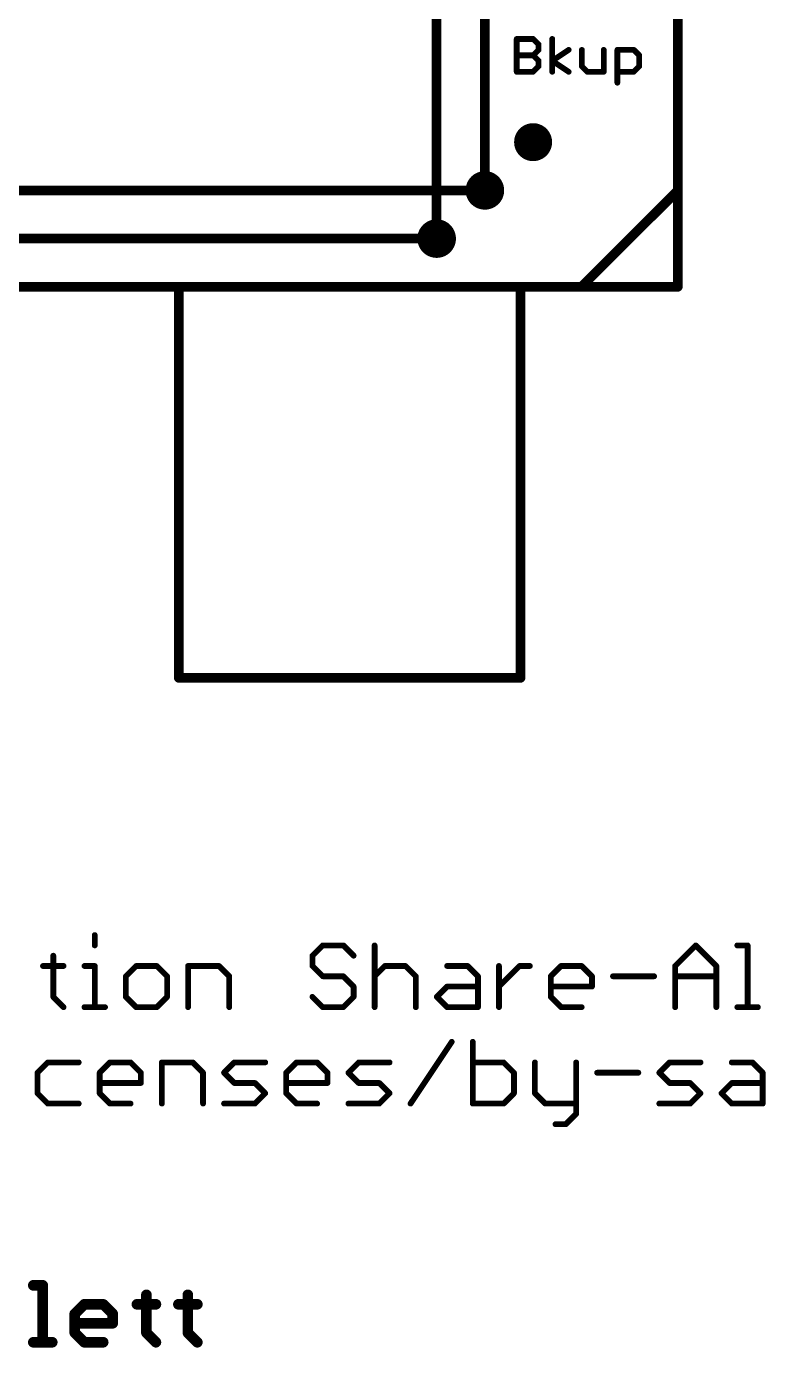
# Model space of a CAD drawing. Extents: x -29 to 78, y -28 to 63.
# Drawn here: x 36.19 to 55.65, y -27.94 to 6.86 of the extents above; entities that cross this region are included whole.
import ezdxf

# ---------------------------------------------------------------- set-up
doc = ezdxf.new("R2010")
doc.units = 0
for name, color, linetype in [('1', 12, 'CONTINUOUS'), ('16', 132, 'CONTINUOUS'), ('18', 110, 'CONTINUOUS'), ('20', 53, 'CONTINUOUS'), ('21', 41, 'CONTINUOUS'), ('23', 53, 'CONTINUOUS'), ('51', 53, 'CONTINUOUS')]:
    doc.layers.add(name, color=color, linetype=linetype)

# ---------------------------------------------------------------- blocks, each defined once
blk = doc.blocks.new('PIE')
at = {"const_width": 0.5}
blk.add_lwpolyline([(0, -0.25, 1), (0, 0.25, 1), (0, -0.25)], format="xyb", dxfattribs=at)
blk = doc.blocks.new('ROUNDV')
at = {"const_width": 0.5}
blk.add_lwpolyline([(0, -0.25, 1), (0, 0.25, 1), (0, -0.25)], format="xyb", dxfattribs=at)

msp = doc.modelspace()

# ---------------------------------------------------------------- linework, layer by layer
at = {"layer": '1', "const_width": 0.254}
for points in [[(53.34, 59.69), (53.34, 0)], [(6.35, 2.54), (48.26, 2.54)], [(5.08, 1.27), (46.99, 1.27)], [(53.34, 0), (0, 0)]]:
    msp.add_lwpolyline(points, dxfattribs=at)
at = {"layer": '1', "const_width": 0.127}
for points in [[(48.26, 2.4765, 1), (48.26, 2.6035)], [(46.99, 1.2065, 1), (46.99, 1.3335)], [(53.2765, 0, 1), (53.4035, 0)], [(53.34, -0.0635, 1), (53.34, 0.0635)]]:
    msp.add_lwpolyline(points, format="xyb", dxfattribs=at)
at = {"layer": '16', "const_width": 0.254}
for points in [[(53.34, 59.69), (53.34, 0)], [(46.99, 1.27), (46.99, 13.97)], [(48.26, 2.54), (48.26, 13.843)], [(53.34, 0), (0, 0)]]:
    msp.add_lwpolyline(points, dxfattribs=at)
at = {"layer": '16', "const_width": 0.127}
for points in [[(48.1965, 2.54, 1), (48.3235, 2.54)], [(46.9265, 1.27, 1), (47.0535, 1.27)], [(53.2765, 0, 1), (53.4035, 0)], [(53.34, -0.0635, 1), (53.34, 0.0635)]]:
    msp.add_lwpolyline(points, format="xyb", dxfattribs=at)
at = {"layer": '20', "const_width": 0.2032}
for points in [[(53.34, 2.54), (53.34, 57.15)], [(53.34, 2.54), (50.8, 0)], [(2.54, 0), (50.8, 0)]]:
    msp.add_lwpolyline(points, dxfattribs=at)
at = {"layer": '20', "const_width": 0.1016}
for points in [[(53.2892, 2.54, 1), (53.3908, 2.54)], [(53.3759, 2.5041, 1), (53.3041, 2.5759)], [(50.7641, 0.0359, 1), (50.8359, -0.0359)], [(50.8, -0.0508, 1), (50.8, 0.0508)]]:
    msp.add_lwpolyline(points, format="xyb", dxfattribs=at)
at = {"layer": '21', "const_width": 0.1524}
for points in [[(49.0982, 5.6642), (49.0982, 6.5285)], [(49.0982, 6.5285), (49.5304, 6.5285)], [(49.5304, 6.5285), (49.6744, 6.3845)], [(49.6744, 6.2404), (49.5304, 6.0964)], [(49.6744, 6.3845), (49.6744, 6.2404)], [(50.0337, 5.6642), (50.0337, 6.5285)], [(50.0337, 5.9523), (50.4659, 6.2404)], [(50.8133, 6.2404), (50.8133, 5.8083)], [(51.3895, 5.6642), (51.3895, 6.2404)], [(51.7488, 5.3761), (51.7488, 6.2404)], [(51.7488, 6.2404), (52.181, 6.2404)], [(52.181, 6.2404), (52.3251, 6.0964)], [(49.0982, 6.0964), (49.5304, 6.0964)], [(49.5304, 6.0964), (49.6744, 5.9523)], [(49.6744, 5.9523), (49.6744, 5.8083)], [(50.4659, 5.6642), (50.0337, 5.9523)], [(52.3251, 6.0964), (52.3251, 5.8083)], [(49.5304, 5.6642), (49.0982, 5.6642)], [(49.6744, 5.8083), (49.5304, 5.6642)], [(50.8133, 5.8083), (50.9574, 5.6642)], [(50.9574, 5.6642), (51.3895, 5.6642)], [(52.181, 5.6642), (51.7488, 5.6642)], [(52.3251, 5.8083), (52.181, 5.6642)]]:
    msp.add_lwpolyline(points, dxfattribs=at)
at = {"layer": '21', "const_width": 0.0762}
for points in [[(49.1363, 6.5285, 1), (49.0601, 6.5285)], [(49.0982, 6.5666, 1), (49.0982, 6.4904)], [(49.5573, 6.5555, 1), (49.5034, 6.5016)], [(49.5304, 6.4904, 1), (49.5304, 6.5666)], [(49.7125, 6.3845, 1), (49.6363, 6.3845)], [(49.6363, 6.2404, 1), (49.7125, 6.2404)], [(49.6475, 6.3575, 1), (49.7014, 6.4114)], [(49.7014, 6.2135, 1), (49.6475, 6.2674)], [(50.0718, 6.5285, 1), (49.9956, 6.5285)], [(50.487, 6.2087, 1), (50.4448, 6.2721)], [(50.8514, 6.2404, 1), (50.7752, 6.2404)], [(51.4276, 6.2404, 1), (51.3514, 6.2404)], [(51.7869, 6.2404, 1), (51.7107, 6.2404)], [(51.7488, 6.2785, 1), (51.7488, 6.2023)], [(52.2079, 6.2674, 1), (52.1541, 6.2135)], [(52.181, 6.2023, 1), (52.181, 6.2785)], [(49.0982, 6.1345, 1), (49.0982, 6.0583)], [(49.5573, 6.1233, 1), (49.5034, 6.0694)], [(49.5034, 6.1233, 1), (49.5573, 6.0694)], [(49.5304, 6.0583, 1), (49.5304, 6.1345)], [(49.7125, 5.9523, 1), (49.6363, 5.9523)], [(49.6475, 5.9254, 1), (49.7014, 5.9793)], [(50.0549, 5.984, 1), (50.0126, 5.9206)], [(50.0126, 5.984, 1), (50.0549, 5.9206)], [(52.3632, 6.0964, 1), (52.287, 6.0964)], [(52.2981, 6.0694, 1), (52.352, 6.1233)], [(49.0982, 5.7023, 1), (49.0982, 5.6261)], [(49.0601, 5.6642, 1), (49.1363, 5.6642)], [(49.5034, 5.6911, 1), (49.5573, 5.6373)], [(49.5304, 5.6261, 1), (49.5304, 5.7023)], [(49.6363, 5.8083, 1), (49.7125, 5.8083)], [(49.7014, 5.7813, 1), (49.6475, 5.8352)], [(49.9956, 5.6642, 1), (50.0718, 5.6642)], [(50.4448, 5.6325, 1), (50.487, 5.6959)], [(50.8403, 5.8352, 1), (50.7864, 5.7813)], [(50.7752, 5.8083, 1), (50.8514, 5.8083)], [(50.9574, 5.7023, 1), (50.9574, 5.6261)], [(50.9304, 5.6373, 1), (50.9843, 5.6911)], [(51.3514, 5.6642, 1), (51.4276, 5.6642)], [(51.3895, 5.6261, 1), (51.3895, 5.7023)], [(51.7488, 5.7023, 1), (51.7488, 5.6261)], [(52.1541, 5.6911, 1), (52.2079, 5.6373)], [(52.181, 5.6261, 1), (52.181, 5.7023)], [(52.287, 5.8083, 1), (52.3632, 5.8083)], [(52.352, 5.7813, 1), (52.2981, 5.8352)], [(51.7107, 5.3761, 1), (51.7869, 5.3761)]]:
    msp.add_lwpolyline(points, format="xyb", dxfattribs=at)
at = {"layer": '23'}
msp.add_point((49.53, 3.81), dxfattribs=at)
at = {"layer": '51'}
for points, const_width in [([(53.34, 2.54), (53.34, 57.15)], 0.254), ([(50.8, 0), (53.34, 2.54)], 0.254), ([(21.7, 0), (50.8, 0)], 0.254), ([(40.2, -10.3), (40.2, -0.1)], 0.254), ([(49.2, -10.3), (49.2, -0.1)], 0.254), ([(40.2, -10.3), (49.2, -10.3)], 0.254), ([(37.9879, -17.0756), (37.9879, -17.3468)], 0.1524), ([(43.9908, -17.3468), (43.7197, -17.618)], 0.1524), ([(44.5331, -17.3468), (43.9908, -17.3468)], 0.1524), ([(44.8043, -17.618), (44.5331, -17.3468)], 0.1524), ([(45.3568, -17.3468), (45.3568, -18.9738)], 0.1524), ([(53.2697, -17.8891), (53.8121, -17.3468)], 0.1524), ([(53.8121, -17.3468), (54.3544, -17.8891)], 0.1524), ([(54.9069, -17.3468), (55.1781, -17.3468)], 0.1524), ([(55.1781, -17.3468), (55.1781, -18.9738)], 0.1524), ([(36.8965, -17.618), (36.8965, -18.7026)], 0.1524), ([(43.7197, -17.618), (43.7197, -17.8891)], 0.1524), ([(36.6253, -17.8891), (37.1676, -17.8891)], 0.1524), ([(37.7167, -17.8891), (37.9879, -17.8891)], 0.1524), ([(37.9879, -17.8891), (37.9879, -18.9738)], 0.1524), ([(39.0793, -17.8891), (38.8082, -18.1603)], 0.1524), ([(38.8082, -18.1603), (38.8082, -18.7026)], 0.1524), ([(39.6217, -17.8891), (39.0793, -17.8891)], 0.1524), ([(39.8928, -18.1603), (39.6217, -17.8891)], 0.1524), ([(39.8928, -18.7026), (39.8928, -18.1603)], 0.1524), ([(40.4453, -18.9738), (40.4453, -17.8891)], 0.1524), ([(40.4453, -17.8891), (41.2588, -17.8891)], 0.1524), ([(41.2588, -17.8891), (41.53, -18.1603)], 0.1524), ([(41.53, -18.1603), (41.53, -18.9738)], 0.1524), ([(43.7197, -17.8891), (43.9908, -18.1603)], 0.1524), ([(43.9908, -18.1603), (44.5331, -18.1603)], 0.1524), ([(44.5331, -18.1603), (44.8043, -18.4315)], 0.1524), ([(45.3568, -18.1603), (45.628, -17.8891)], 0.1524), ([(45.628, -17.8891), (46.1703, -17.8891)], 0.1524), ([(46.1703, -17.8891), (46.4415, -18.1603)], 0.1524), ([(46.4415, -18.1603), (46.4415, -18.9738)], 0.1524), ([(47.2651, -17.8891), (47.8075, -17.8891)], 0.1524), ([(47.8075, -17.8891), (48.0786, -18.1603)], 0.1524), ([(48.0786, -18.1603), (48.0786, -18.9738)], 0.1524), ([(48.6311, -18.9738), (48.6311, -17.8891)], 0.1524), ([(48.6311, -18.4315), (49.1735, -17.8891)], 0.1524), ([(49.1735, -17.8891), (49.4446, -17.8891)], 0.1524), ([(49.9954, -18.1603), (50.2666, -17.8891)], 0.1524), ([(49.9954, -18.7026), (49.9954, -18.1603)], 0.1524), ([(50.2666, -17.8891), (50.8089, -17.8891)], 0.1524), ([(50.8089, -17.8891), (51.0801, -18.1603)], 0.1524), ([(51.0801, -18.1603), (51.0801, -18.4315)], 0.1524), ([(51.6326, -18.1603), (52.7172, -18.1603)], 0.1524), ([(53.2697, -18.9738), (53.2697, -17.8891)], 0.1524), ([(53.2697, -18.1603), (54.3544, -18.1603)], 0.1524), ([(54.3544, -17.8891), (54.3544, -18.9738)], 0.1524), ([(44.8043, -18.4315), (44.8043, -18.7026)], 0.1524), ([(46.994, -18.7026), (47.2651, -18.4315)], 0.1524), ([(47.2651, -18.4315), (48.0786, -18.4315)], 0.1524), ([(51.0801, -18.4315), (49.9954, -18.4315)], 0.1524), ([(36.8965, -18.7026), (37.1676, -18.9738)], 0.1524), ([(38.8082, -18.7026), (39.0793, -18.9738)], 0.1524), ([(39.6217, -18.9738), (39.8928, -18.7026)], 0.1524), ([(43.9908, -18.9738), (43.7197, -18.7026)], 0.1524), ([(44.8043, -18.7026), (44.5331, -18.9738)], 0.1524), ([(47.2651, -18.9738), (46.994, -18.7026)], 0.1524), ([(50.2666, -18.9738), (49.9954, -18.7026)], 0.1524), ([(37.7167, -18.9738), (38.2591, -18.9738)], 0.1524), ([(39.0793, -18.9738), (39.6217, -18.9738)], 0.1524), ([(44.5331, -18.9738), (43.9908, -18.9738)], 0.1524), ([(48.0786, -18.9738), (47.2651, -18.9738)], 0.1524), ([(50.8089, -18.9738), (50.2666, -18.9738)], 0.1524), ([(54.9069, -18.9738), (55.4492, -18.9738)], 0.1524), ([(46.3038, -21.5138), (47.3885, -19.8868)], 0.1524), ([(47.941, -19.8868), (47.941, -21.5138)], 0.1524), ([(36.752, -20.4291), (36.4809, -20.7003)], 0.1524), ([(37.5655, -20.4291), (36.752, -20.4291)], 0.1524), ([(38.118, -20.7003), (38.3892, -20.4291)], 0.1524), ([(38.3892, -20.4291), (38.9315, -20.4291)], 0.1524), ([(38.9315, -20.4291), (39.2027, -20.7003)], 0.1524), ([(39.7552, -21.5138), (39.7552, -20.4291)], 0.1524), ([(39.7552, -20.4291), (40.5687, -20.4291)], 0.1524), ([(40.5687, -20.4291), (40.8398, -20.7003)], 0.1524), ([(41.3923, -20.7003), (41.6635, -20.4291)], 0.1524), ([(41.6635, -20.4291), (42.477, -20.4291)], 0.1524), ([(43.0295, -20.7003), (43.3006, -20.4291)], 0.1524), ([(43.3006, -20.4291), (43.843, -20.4291)], 0.1524), ([(43.843, -20.4291), (44.1141, -20.7003)], 0.1524), ([(44.6666, -20.7003), (44.9378, -20.4291)], 0.1524), ([(44.9378, -20.4291), (45.7513, -20.4291)], 0.1524), ([(48.7544, -20.4291), (47.941, -20.4291)], 0.1524), ([(49.0256, -20.7003), (48.7544, -20.4291)], 0.1524), ([(49.5781, -20.4291), (49.5781, -21.2426)], 0.1524), ([(50.6628, -20.4291), (50.6628, -21.785)], 0.1524), ([(52.8524, -20.7003), (53.1236, -20.4291)], 0.1524), ([(53.1236, -20.4291), (53.9371, -20.4291)], 0.1524), ([(54.7607, -20.4291), (55.3031, -20.4291)], 0.1524), ([(55.3031, -20.4291), (55.5742, -20.7003)], 0.1524), ([(36.4809, -20.7003), (36.4809, -21.2426)], 0.1524), ([(38.118, -21.2426), (38.118, -20.7003)], 0.1524), ([(39.2027, -20.7003), (39.2027, -20.9715)], 0.1524), ([(40.8398, -20.7003), (40.8398, -21.5138)], 0.1524), ([(41.6635, -20.9715), (41.3923, -20.7003)], 0.1524), ([(43.0295, -21.2426), (43.0295, -20.7003)], 0.1524), ([(44.1141, -20.7003), (44.1141, -20.9715)], 0.1524), ([(44.9378, -20.9715), (44.6666, -20.7003)], 0.1524), ([(49.0256, -21.2426), (49.0256, -20.7003)], 0.1524), ([(51.2153, -20.7003), (52.2999, -20.7003)], 0.1524), ([(53.1236, -20.9715), (52.8524, -20.7003)], 0.1524), ([(55.5742, -20.7003), (55.5742, -21.5138)], 0.1524), ([(36.4809, -21.2426), (36.752, -21.5138)], 0.1524), ([(39.2027, -20.9715), (38.118, -20.9715)], 0.1524), ([(38.3892, -21.5138), (38.118, -21.2426)], 0.1524), ([(42.2058, -20.9715), (41.6635, -20.9715)], 0.1524), ([(42.477, -21.2426), (42.2058, -20.9715)], 0.1524), ([(42.2058, -21.5138), (42.477, -21.2426)], 0.1524), ([(44.1141, -20.9715), (43.0295, -20.9715)], 0.1524), ([(43.3006, -21.5138), (43.0295, -21.2426)], 0.1524), ([(45.4801, -20.9715), (44.9378, -20.9715)], 0.1524), ([(45.7513, -21.2426), (45.4801, -20.9715)], 0.1524), ([(45.4801, -21.5138), (45.7513, -21.2426)], 0.1524), ([(48.7544, -21.5138), (49.0256, -21.2426)], 0.1524), ([(49.5781, -21.2426), (49.8493, -21.5138)], 0.1524), ([(53.6659, -20.9715), (53.1236, -20.9715)], 0.1524), ([(53.9371, -21.2426), (53.6659, -20.9715)], 0.1524), ([(53.6659, -21.5138), (53.9371, -21.2426)], 0.1524), ([(54.4896, -21.2426), (54.7607, -20.9715)], 0.1524), ([(54.7607, -21.5138), (54.4896, -21.2426)], 0.1524), ([(54.7607, -20.9715), (55.5742, -20.9715)], 0.1524), ([(36.752, -21.5138), (37.5655, -21.5138)], 0.1524), ([(38.9315, -21.5138), (38.3892, -21.5138)], 0.1524), ([(41.3923, -21.5138), (42.2058, -21.5138)], 0.1524), ([(43.843, -21.5138), (43.3006, -21.5138)], 0.1524), ([(44.6666, -21.5138), (45.4801, -21.5138)], 0.1524), ([(47.941, -21.5138), (48.7544, -21.5138)], 0.1524), ([(49.8493, -21.5138), (50.6628, -21.5138)], 0.1524), ([(52.8524, -21.5138), (53.6659, -21.5138)], 0.1524), ([(55.5742, -21.5138), (54.7607, -21.5138)], 0.1524), ([(50.6628, -21.785), (50.3916, -22.0561)], 0.1524), ([(50.3916, -22.0561), (50.1204, -22.0561)], 0.1524), ([(36.3698, -26.3004), (36.6198, -26.3004)], 0.2794), ([(36.6198, -26.3004), (36.6198, -27.8003)], 0.2794), ([(39.3484, -26.5504), (39.3484, -27.5503)], 0.2794), ([(40.4398, -26.5504), (40.4398, -27.5503)], 0.2794), ([(37.4612, -27.0504), (37.7112, -26.8004)], 0.2794), ([(37.7112, -26.8004), (38.2112, -26.8004)], 0.2794), ([(38.2112, -26.8004), (38.4612, -27.0504)], 0.2794), ([(39.0984, -26.8004), (39.5984, -26.8004)], 0.2794), ([(40.1898, -26.8004), (40.6898, -26.8004)], 0.2794), ([(37.4612, -27.5503), (37.4612, -27.0504)], 0.2794), ([(38.4612, -27.0504), (38.4612, -27.3003)], 0.2794), ([(38.4612, -27.3003), (37.4612, -27.3003)], 0.2794), ([(37.7112, -27.8003), (37.4612, -27.5503)], 0.2794), ([(39.3484, -27.5503), (39.5984, -27.8003)], 0.2794), ([(40.4398, -27.5503), (40.6898, -27.8003)], 0.2794), ([(36.3698, -27.8003), (36.8698, -27.8003)], 0.2794), ([(38.2112, -27.8003), (37.7112, -27.8003)], 0.2794)]:
    msp.add_lwpolyline(points, dxfattribs=dict(at, const_width=const_width))
for points, const_width in [([(53.2765, 2.54, 1), (53.4035, 2.54)], 0.127), ([(53.3849, 2.4951, 1), (53.2951, 2.5849)], 0.127), ([(40.2635, -0.1, 1), (40.1365, -0.1)], 0.127), ([(49.2635, -0.1, 1), (49.1365, -0.1)], 0.127), ([(50.7551, 0.0449, 1), (50.8449, -0.0449)], 0.127), ([(50.8, -0.0635, 1), (50.8, 0.0635)], 0.127), ([(40.2, -10.2365, 1), (40.2, -10.3635)], 0.127), ([(40.1365, -10.3, 1), (40.2635, -10.3)], 0.127), ([(49.1365, -10.3, 1), (49.2635, -10.3)], 0.127), ([(49.2, -10.3635, 1), (49.2, -10.2365)], 0.127), ([(38.026, -17.0756, 1), (37.9498, -17.0756)], 0.0762), ([(37.9498, -17.3468, 1), (38.026, -17.3468)], 0.0762), ([(43.9908, -17.3087, 1), (43.9908, -17.3849)], 0.0762), ([(44.0178, -17.3738, 1), (43.9639, -17.3199)], 0.0762), ([(44.5601, -17.3199, 1), (44.5062, -17.3738)], 0.0762), ([(44.5331, -17.3849, 1), (44.5331, -17.3087)], 0.0762), ([(45.3949, -17.3468, 1), (45.3187, -17.3468)], 0.0762), ([(53.839, -17.3199, 1), (53.7851, -17.3738)], 0.0762), ([(53.839, -17.3738, 1), (53.7851, -17.3199)], 0.0762), ([(54.9069, -17.3087, 1), (54.9069, -17.3849)], 0.0762), ([(55.2162, -17.3468, 1), (55.14, -17.3468)], 0.0762), ([(55.1781, -17.3849, 1), (55.1781, -17.3087)], 0.0762), ([(36.9346, -17.618, 1), (36.8584, -17.618)], 0.0762), ([(43.6927, -17.591, 1), (43.7466, -17.6449)], 0.0762), ([(43.7578, -17.618, 1), (43.6816, -17.618)], 0.0762), ([(44.7774, -17.6449, 1), (44.8313, -17.591)], 0.0762), ([(36.6253, -17.851, 1), (36.6253, -17.9272)], 0.0762), ([(37.1676, -17.9272, 1), (37.1676, -17.851)], 0.0762), ([(37.7167, -17.851, 1), (37.7167, -17.9272)], 0.0762), ([(38.026, -17.8891, 1), (37.9498, -17.8891)], 0.0762), ([(37.9879, -17.9272, 1), (37.9879, -17.851)], 0.0762), ([(38.8463, -18.1603, 1), (38.7701, -18.1603)], 0.0762), ([(39.0793, -17.851, 1), (39.0793, -17.9272)], 0.0762), ([(39.1063, -17.9161, 1), (39.0524, -17.8622)], 0.0762), ([(39.6486, -17.8622, 1), (39.5947, -17.9161)], 0.0762), ([(39.6217, -17.9272, 1), (39.6217, -17.851)], 0.0762), ([(39.9309, -18.1603, 1), (39.8547, -18.1603)], 0.0762), ([(40.4834, -17.8891, 1), (40.4072, -17.8891)], 0.0762), ([(40.4453, -17.851, 1), (40.4453, -17.9272)], 0.0762), ([(41.2858, -17.8622, 1), (41.2319, -17.9161)], 0.0762), ([(41.2588, -17.9272, 1), (41.2588, -17.851)], 0.0762), ([(41.5681, -18.1603, 1), (41.4919, -18.1603)], 0.0762), ([(43.7466, -17.8622, 1), (43.6927, -17.9161)], 0.0762), ([(43.6816, -17.8891, 1), (43.7578, -17.8891)], 0.0762), ([(43.9908, -18.1222, 1), (43.9908, -18.1984)], 0.0762), ([(44.5601, -18.1334, 1), (44.5062, -18.1872)], 0.0762), ([(44.5331, -18.1984, 1), (44.5331, -18.1222)], 0.0762), ([(45.628, -17.851, 1), (45.628, -17.9272)], 0.0762), ([(45.6549, -17.9161, 1), (45.601, -17.8622)], 0.0762), ([(46.1972, -17.8622, 1), (46.1434, -17.9161)], 0.0762), ([(46.1703, -17.9272, 1), (46.1703, -17.851)], 0.0762), ([(46.4796, -18.1603, 1), (46.4034, -18.1603)], 0.0762), ([(47.2651, -17.851, 1), (47.2651, -17.9272)], 0.0762), ([(47.8344, -17.8622, 1), (47.7805, -17.9161)], 0.0762), ([(47.8075, -17.9272, 1), (47.8075, -17.851)], 0.0762), ([(48.1167, -18.1603, 1), (48.0405, -18.1603)], 0.0762), ([(48.6692, -17.8891, 1), (48.593, -17.8891)], 0.0762), ([(49.1735, -17.851, 1), (49.1735, -17.9272)], 0.0762), ([(49.2004, -17.9161, 1), (49.1465, -17.8622)], 0.0762), ([(49.4446, -17.9272, 1), (49.4446, -17.851)], 0.0762), ([(50.0335, -18.1603, 1), (49.9573, -18.1603)], 0.0762), ([(50.2666, -17.851, 1), (50.2666, -17.9272)], 0.0762), ([(50.2935, -17.9161, 1), (50.2396, -17.8622)], 0.0762), ([(50.8359, -17.8622, 1), (50.782, -17.9161)], 0.0762), ([(50.8089, -17.9272, 1), (50.8089, -17.851)], 0.0762), ([(51.1182, -18.1603, 1), (51.042, -18.1603)], 0.0762), ([(51.6326, -18.1222, 1), (51.6326, -18.1984)], 0.0762), ([(52.7172, -18.1984, 1), (52.7172, -18.1222)], 0.0762), ([(53.3078, -17.8891, 1), (53.2316, -17.8891)], 0.0762), ([(53.2428, -17.8622, 1), (53.2967, -17.9161)], 0.0762), ([(53.2697, -18.1222, 1), (53.2697, -18.1984)], 0.0762), ([(54.3925, -17.8891, 1), (54.3163, -17.8891)], 0.0762), ([(54.3274, -17.9161, 1), (54.3813, -17.8622)], 0.0762), ([(54.3544, -18.1984, 1), (54.3544, -18.1222)], 0.0762), ([(38.7812, -18.1334, 1), (38.8351, -18.1872)], 0.0762), ([(39.8659, -18.1872, 1), (39.9198, -18.1334)], 0.0762), ([(41.5031, -18.1872, 1), (41.5569, -18.1334)], 0.0762), ([(43.9639, -18.1872, 1), (44.0178, -18.1334)], 0.0762), ([(44.8424, -18.4315, 1), (44.7662, -18.4315)], 0.0762), ([(44.7774, -18.4584, 1), (44.8313, -18.4045)], 0.0762), ([(45.3299, -18.1334, 1), (45.3838, -18.1872)], 0.0762), ([(46.4145, -18.1872, 1), (46.4684, -18.1334)], 0.0762), ([(47.2651, -18.3934, 1), (47.2651, -18.4696)], 0.0762), ([(47.2921, -18.4584, 1), (47.2382, -18.4045)], 0.0762), ([(48.0517, -18.1872, 1), (48.1056, -18.1334)], 0.0762), ([(48.0786, -18.4696, 1), (48.0786, -18.3934)], 0.0762), ([(48.6042, -18.4045, 1), (48.6581, -18.4584)], 0.0762), ([(49.9954, -18.3934, 1), (49.9954, -18.4696)], 0.0762), ([(49.9685, -18.1334, 1), (50.0224, -18.1872)], 0.0762), ([(51.042, -18.4315, 1), (51.1182, -18.4315)], 0.0762), ([(51.0531, -18.1872, 1), (51.107, -18.1334)], 0.0762), ([(51.0801, -18.4696, 1), (51.0801, -18.3934)], 0.0762), ([(36.9234, -18.6757, 1), (36.8695, -18.7296)], 0.0762), ([(36.8584, -18.7026, 1), (36.9346, -18.7026)], 0.0762), ([(38.8351, -18.6757, 1), (38.7812, -18.7296)], 0.0762), ([(38.7701, -18.7026, 1), (38.8463, -18.7026)], 0.0762), ([(39.8547, -18.7026, 1), (39.9309, -18.7026)], 0.0762), ([(39.9198, -18.7296, 1), (39.8659, -18.6757)], 0.0762), ([(43.7466, -18.6757, 1), (43.6927, -18.7296)], 0.0762), ([(44.7662, -18.7026, 1), (44.8424, -18.7026)], 0.0762), ([(44.8313, -18.7296, 1), (44.7774, -18.6757)], 0.0762), ([(47.0209, -18.6757, 1), (46.967, -18.7296)], 0.0762), ([(46.967, -18.6757, 1), (47.0209, -18.7296)], 0.0762), ([(50.0224, -18.6757, 1), (49.9685, -18.7296)], 0.0762), ([(49.9573, -18.7026, 1), (50.0335, -18.7026)], 0.0762), ([(37.1407, -19.0007, 1), (37.1946, -18.9469)], 0.0762), ([(37.7167, -18.9357, 1), (37.7167, -19.0119)], 0.0762), ([(37.9498, -18.9738, 1), (38.026, -18.9738)], 0.0762), ([(38.2591, -19.0119, 1), (38.2591, -18.9357)], 0.0762), ([(39.0793, -18.9357, 1), (39.0793, -19.0119)], 0.0762), ([(39.0524, -19.0007, 1), (39.1063, -18.9469)], 0.0762), ([(39.5947, -18.9469, 1), (39.6486, -19.0007)], 0.0762), ([(39.6217, -19.0119, 1), (39.6217, -18.9357)], 0.0762), ([(40.4072, -18.9738, 1), (40.4834, -18.9738)], 0.0762), ([(41.4919, -18.9738, 1), (41.5681, -18.9738)], 0.0762), ([(43.9908, -18.9357, 1), (43.9908, -19.0119)], 0.0762), ([(43.9639, -19.0007, 1), (44.0178, -18.9469)], 0.0762), ([(44.5062, -18.9469, 1), (44.5601, -19.0007)], 0.0762), ([(44.5331, -19.0119, 1), (44.5331, -18.9357)], 0.0762), ([(45.3187, -18.9738, 1), (45.3949, -18.9738)], 0.0762), ([(46.4034, -18.9738, 1), (46.4796, -18.9738)], 0.0762), ([(47.2651, -18.9357, 1), (47.2651, -19.0119)], 0.0762), ([(47.2382, -19.0007, 1), (47.2921, -18.9469)], 0.0762), ([(48.0405, -18.9738, 1), (48.1167, -18.9738)], 0.0762), ([(48.0786, -19.0119, 1), (48.0786, -18.9357)], 0.0762), ([(48.593, -18.9738, 1), (48.6692, -18.9738)], 0.0762), ([(50.2666, -18.9357, 1), (50.2666, -19.0119)], 0.0762), ([(50.2396, -19.0007, 1), (50.2935, -18.9469)], 0.0762), ([(50.8089, -19.0119, 1), (50.8089, -18.9357)], 0.0762), ([(53.2316, -18.9738, 1), (53.3078, -18.9738)], 0.0762), ([(54.3163, -18.9738, 1), (54.3925, -18.9738)], 0.0762), ([(54.9069, -18.9357, 1), (54.9069, -19.0119)], 0.0762), ([(55.14, -18.9738, 1), (55.2162, -18.9738)], 0.0762), ([(55.4492, -19.0119, 1), (55.4492, -18.9357)], 0.0762), ([(47.4202, -19.9079, 1), (47.3568, -19.8657)], 0.0762), ([(47.9791, -19.8868, 1), (47.9029, -19.8868)], 0.0762), ([(36.752, -20.391, 1), (36.752, -20.4672)], 0.0762), ([(36.779, -20.4561, 1), (36.7251, -20.4022)], 0.0762), ([(37.5655, -20.4672, 1), (37.5655, -20.391)], 0.0762), ([(38.3892, -20.391, 1), (38.3892, -20.4672)], 0.0762), ([(38.4161, -20.4561, 1), (38.3622, -20.4022)], 0.0762), ([(38.9584, -20.4022, 1), (38.9046, -20.4561)], 0.0762), ([(38.9315, -20.4672, 1), (38.9315, -20.391)], 0.0762), ([(39.7933, -20.4291, 1), (39.7171, -20.4291)], 0.0762), ([(39.7552, -20.391, 1), (39.7552, -20.4672)], 0.0762), ([(40.5956, -20.4022, 1), (40.5417, -20.4561)], 0.0762), ([(40.5687, -20.4672, 1), (40.5687, -20.391)], 0.0762), ([(41.6635, -20.391, 1), (41.6635, -20.4672)], 0.0762), ([(41.6904, -20.4561, 1), (41.6365, -20.4022)], 0.0762), ([(42.477, -20.4672, 1), (42.477, -20.391)], 0.0762), ([(43.3006, -20.391, 1), (43.3006, -20.4672)], 0.0762), ([(43.3276, -20.4561, 1), (43.2737, -20.4022)], 0.0762), ([(43.8699, -20.4022, 1), (43.816, -20.4561)], 0.0762), ([(43.843, -20.4672, 1), (43.843, -20.391)], 0.0762), ([(44.9378, -20.391, 1), (44.9378, -20.4672)], 0.0762), ([(44.9647, -20.4561, 1), (44.9109, -20.4022)], 0.0762), ([(45.7513, -20.4672, 1), (45.7513, -20.391)], 0.0762), ([(47.941, -20.391, 1), (47.941, -20.4672)], 0.0762), ([(48.7814, -20.4022, 1), (48.7275, -20.4561)], 0.0762), ([(48.7544, -20.4672, 1), (48.7544, -20.391)], 0.0762), ([(49.6162, -20.4291, 1), (49.54, -20.4291)], 0.0762), ([(50.7009, -20.4291, 1), (50.6247, -20.4291)], 0.0762), ([(53.1236, -20.391, 1), (53.1236, -20.4672)], 0.0762), ([(53.1505, -20.4561, 1), (53.0966, -20.4022)], 0.0762), ([(53.9371, -20.4672, 1), (53.9371, -20.391)], 0.0762), ([(54.7607, -20.391, 1), (54.7607, -20.4672)], 0.0762), ([(55.33, -20.4022, 1), (55.2761, -20.4561)], 0.0762), ([(55.3031, -20.4672, 1), (55.3031, -20.391)], 0.0762), ([(36.519, -20.7003, 1), (36.4428, -20.7003)], 0.0762), ([(36.4539, -20.6734, 1), (36.5078, -20.7272)], 0.0762), ([(38.1561, -20.7003, 1), (38.0799, -20.7003)], 0.0762), ([(38.0911, -20.6734, 1), (38.145, -20.7272)], 0.0762), ([(39.2408, -20.7003, 1), (39.1646, -20.7003)], 0.0762), ([(39.1757, -20.7272, 1), (39.2296, -20.6734)], 0.0762), ([(40.8779, -20.7003, 1), (40.8017, -20.7003)], 0.0762), ([(40.8129, -20.7272, 1), (40.8668, -20.6734)], 0.0762), ([(41.4193, -20.6734, 1), (41.3654, -20.7272)], 0.0762), ([(41.3654, -20.6734, 1), (41.4193, -20.7272)], 0.0762), ([(43.0676, -20.7003, 1), (42.9914, -20.7003)], 0.0762), ([(43.0025, -20.6734, 1), (43.0564, -20.7272)], 0.0762), ([(44.1522, -20.7003, 1), (44.076, -20.7003)], 0.0762), ([(44.0872, -20.7272, 1), (44.1411, -20.6734)], 0.0762), ([(44.6936, -20.6734, 1), (44.6397, -20.7272)], 0.0762), ([(44.6397, -20.6734, 1), (44.6936, -20.7272)], 0.0762), ([(49.0637, -20.7003, 1), (48.9875, -20.7003)], 0.0762), ([(48.9987, -20.7272, 1), (49.0526, -20.6734)], 0.0762), ([(51.2153, -20.6622, 1), (51.2153, -20.7384)], 0.0762), ([(52.2999, -20.7384, 1), (52.2999, -20.6622)], 0.0762), ([(52.8794, -20.6734, 1), (52.8255, -20.7272)], 0.0762), ([(52.8255, -20.6734, 1), (52.8794, -20.7272)], 0.0762), ([(55.6123, -20.7003, 1), (55.5361, -20.7003)], 0.0762), ([(55.5473, -20.7272, 1), (55.6012, -20.6734)], 0.0762), ([(36.5078, -21.2157, 1), (36.4539, -21.2696)], 0.0762), ([(36.4428, -21.2426, 1), (36.519, -21.2426)], 0.0762), ([(38.118, -20.9334, 1), (38.118, -21.0096)], 0.0762), ([(38.145, -21.2157, 1), (38.0911, -21.2696)], 0.0762), ([(38.0799, -21.2426, 1), (38.1561, -21.2426)], 0.0762), ([(39.1646, -20.9715, 1), (39.2408, -20.9715)], 0.0762), ([(39.2027, -21.0096, 1), (39.2027, -20.9334)], 0.0762), ([(41.6635, -20.9334, 1), (41.6635, -21.0096)], 0.0762), ([(41.6365, -20.9984, 1), (41.6904, -20.9445)], 0.0762), ([(42.2328, -20.9445, 1), (42.1789, -20.9984)], 0.0762), ([(42.2058, -21.0096, 1), (42.2058, -20.9334)], 0.0762), ([(42.5039, -21.2696, 1), (42.45, -21.2157)], 0.0762), ([(42.45, -21.2696, 1), (42.5039, -21.2157)], 0.0762), ([(43.0564, -21.2157, 1), (43.0025, -21.2696)], 0.0762), ([(43.0295, -20.9334, 1), (43.0295, -21.0096)], 0.0762), ([(42.9914, -21.2426, 1), (43.0676, -21.2426)], 0.0762), ([(44.076, -20.9715, 1), (44.1522, -20.9715)], 0.0762), ([(44.1141, -21.0096, 1), (44.1141, -20.9334)], 0.0762), ([(44.9378, -20.9334, 1), (44.9378, -21.0096)], 0.0762), ([(44.9109, -20.9984, 1), (44.9647, -20.9445)], 0.0762), ([(45.5071, -20.9445, 1), (45.4532, -20.9984)], 0.0762), ([(45.4801, -21.0096, 1), (45.4801, -20.9334)], 0.0762), ([(45.7782, -21.2696, 1), (45.7244, -21.2157)], 0.0762), ([(45.7244, -21.2696, 1), (45.7782, -21.2157)], 0.0762), ([(48.9875, -21.2426, 1), (49.0637, -21.2426)], 0.0762), ([(49.0525, -21.2696, 1), (48.9987, -21.2157)], 0.0762), ([(49.605, -21.2157, 1), (49.5512, -21.2696)], 0.0762), ([(49.54, -21.2426, 1), (49.6162, -21.2426)], 0.0762), ([(53.1236, -20.9334, 1), (53.1236, -21.0096)], 0.0762), ([(53.0966, -20.9984, 1), (53.1505, -20.9445)], 0.0762), ([(53.6929, -20.9445, 1), (53.639, -20.9984)], 0.0762), ([(53.6659, -21.0096, 1), (53.6659, -20.9334)], 0.0762), ([(53.964, -21.2696, 1), (53.9101, -21.2157)], 0.0762), ([(53.9101, -21.2696, 1), (53.964, -21.2157)], 0.0762), ([(54.5165, -21.2157, 1), (54.4626, -21.2696)], 0.0762), ([(54.4626, -21.2157, 1), (54.5165, -21.2696)], 0.0762), ([(54.7607, -20.9334, 1), (54.7607, -21.0096)], 0.0762), ([(54.7877, -20.9984, 1), (54.7338, -20.9445)], 0.0762), ([(55.5742, -21.0096, 1), (55.5742, -20.9334)], 0.0762), ([(36.752, -21.4757, 1), (36.752, -21.5519)], 0.0762), ([(36.7251, -21.5407, 1), (36.779, -21.4869)], 0.0762), ([(37.5655, -21.5519, 1), (37.5655, -21.4757)], 0.0762), ([(38.3892, -21.4757, 1), (38.3892, -21.5519)], 0.0762), ([(38.3622, -21.5407, 1), (38.4161, -21.4869)], 0.0762), ([(38.9315, -21.5519, 1), (38.9315, -21.4757)], 0.0762), ([(39.7171, -21.5138, 1), (39.7933, -21.5138)], 0.0762), ([(40.8017, -21.5138, 1), (40.8779, -21.5138)], 0.0762), ([(41.3923, -21.4757, 1), (41.3923, -21.5519)], 0.0762), ([(42.1789, -21.4869, 1), (42.2328, -21.5407)], 0.0762), ([(42.2058, -21.5519, 1), (42.2058, -21.4757)], 0.0762), ([(43.3006, -21.4757, 1), (43.3006, -21.5519)], 0.0762), ([(43.2737, -21.5407, 1), (43.3276, -21.4869)], 0.0762), ([(43.843, -21.5519, 1), (43.843, -21.4757)], 0.0762), ([(44.6666, -21.4757, 1), (44.6666, -21.5519)], 0.0762), ([(45.4532, -21.4869, 1), (45.5071, -21.5407)], 0.0762), ([(45.4801, -21.5519, 1), (45.4801, -21.4757)], 0.0762), ([(46.2721, -21.4927, 1), (46.3355, -21.5349)], 0.0762), ([(47.941, -21.4757, 1), (47.941, -21.5519)], 0.0762), ([(47.9029, -21.5138, 1), (47.9791, -21.5138)], 0.0762), ([(48.7275, -21.4869, 1), (48.7814, -21.5407)], 0.0762), ([(48.7544, -21.5519, 1), (48.7544, -21.4757)], 0.0762), ([(49.8493, -21.4757, 1), (49.8493, -21.5519)], 0.0762), ([(49.8223, -21.5407, 1), (49.8762, -21.4869)], 0.0762), ([(50.6628, -21.5519, 1), (50.6628, -21.4757)], 0.0762), ([(52.8524, -21.4757, 1), (52.8524, -21.5519)], 0.0762), ([(53.639, -21.4869, 1), (53.6929, -21.5407)], 0.0762), ([(53.6659, -21.5519, 1), (53.6659, -21.4757)], 0.0762), ([(54.7607, -21.4757, 1), (54.7607, -21.5519)], 0.0762), ([(54.7338, -21.5407, 1), (54.7877, -21.4869)], 0.0762), ([(55.5361, -21.5138, 1), (55.6123, -21.5138)], 0.0762), ([(55.5742, -21.5519, 1), (55.5742, -21.4757)], 0.0762), ([(50.6247, -21.785, 1), (50.7009, -21.785)], 0.0762), ([(50.6897, -21.8119, 1), (50.6358, -21.758)], 0.0762), ([(50.1204, -22.018, 1), (50.1204, -22.0942)], 0.0762), ([(50.3647, -22.0292, 1), (50.4185, -22.0831)], 0.0762), ([(50.3916, -22.0942, 1), (50.3916, -22.018)], 0.0762), ([(36.3698, -26.2306, 1), (36.3698, -26.3703)], 0.1397), ([(36.6896, -26.3004, 1), (36.5499, -26.3004)], 0.1397), ([(36.6198, -26.3703, 1), (36.6198, -26.2306)], 0.1397), ([(39.4182, -26.5504, 1), (39.2785, -26.5504)], 0.1397), ([(40.5097, -26.5504, 1), (40.37, -26.5504)], 0.1397), ([(37.7112, -26.7305, 1), (37.7112, -26.8702)], 0.1397), ([(37.7606, -26.8498, 1), (37.6618, -26.751)], 0.1397), ([(38.2606, -26.751, 1), (38.1618, -26.8498)], 0.1397), ([(38.2112, -26.8702, 1), (38.2112, -26.7305)], 0.1397), ([(39.0984, -26.7305, 1), (39.0984, -26.8702)], 0.1397), ([(39.5984, -26.8702, 1), (39.5984, -26.7305)], 0.1397), ([(40.1898, -26.7305, 1), (40.1898, -26.8702)], 0.1397), ([(40.6898, -26.8702, 1), (40.6898, -26.7305)], 0.1397), ([(37.5311, -27.0504, 1), (37.3914, -27.0504)], 0.1397), ([(37.4119, -27.001, 1), (37.5106, -27.0998)], 0.1397), ([(38.531, -27.0504, 1), (38.3913, -27.0504)], 0.1397), ([(38.4118, -27.0998, 1), (38.5106, -27.001)], 0.1397), ([(37.4612, -27.2305, 1), (37.4612, -27.3702)], 0.1397), ([(37.3914, -27.5503, 1), (37.5311, -27.5503)], 0.1397), ([(37.5106, -27.5009, 1), (37.4119, -27.5997)], 0.1397), ([(38.3913, -27.3003, 1), (38.531, -27.3003)], 0.1397), ([(38.4612, -27.3702, 1), (38.4612, -27.2305)], 0.1397), ([(39.2785, -27.5503, 1), (39.4182, -27.5503)], 0.1397), ([(39.3978, -27.5009, 1), (39.299, -27.5997)], 0.1397), ([(40.4892, -27.5009, 1), (40.3904, -27.5997)], 0.1397), ([(40.37, -27.5503, 1), (40.5097, -27.5503)], 0.1397), ([(36.3698, -27.7305, 1), (36.3698, -27.8701)], 0.1397), ([(36.5499, -27.8003, 1), (36.6896, -27.8003)], 0.1397), ([(36.8698, -27.8701, 1), (36.8698, -27.7305)], 0.1397), ([(37.7112, -27.7305, 1), (37.7112, -27.8701)], 0.1397), ([(37.6618, -27.8497, 1), (37.7606, -27.7509)], 0.1397), ([(38.2112, -27.8701, 1), (38.2112, -27.7305)], 0.1397), ([(39.549, -27.8497, 1), (39.6478, -27.7509)], 0.1397), ([(40.6404, -27.8497, 1), (40.7392, -27.7509)], 0.1397)]:
    msp.add_lwpolyline(points, format="xyb", dxfattribs=dict(at, const_width=const_width))

# ---------------------------------------------------------------- block references
at = {"layer": '1'}
msp.add_blockref('PIE', (49.53, 3.81), dxfattribs=at)
at = {"layer": '18', "xscale": 1.016, "yscale": 1.016}
for p in [(48.26, 2.54), (48.26, 2.54), (46.99, 1.27), (46.99, 1.27)]:
    msp.add_blockref('ROUNDV', p, dxfattribs=at)

doc.saveas('drawing.dxf')
